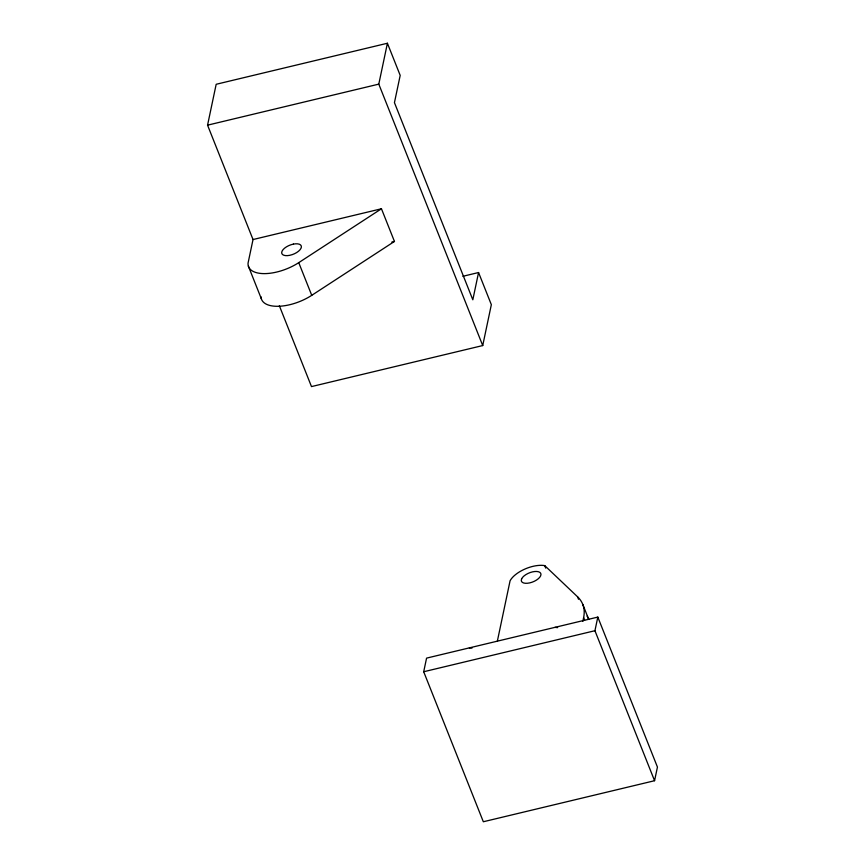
<?xml version="1.0" encoding="UTF-8"?>
<svg xmlns="http://www.w3.org/2000/svg" width="865" height="865" viewBox="0 0 865 865"><rect width="100%" height="100%" fill="white"/><g stroke="black" fill="none" stroke-linecap="round" stroke-linejoin="round"><path stroke-width="1.3" d="M261.035 296.814A34.449 16.057 -21.7 0 0 278.552 306.286A34.449 16.057 -21.7 0 0 311.746 295.333L394.451 241.443L381.454 208.768L298.749 262.646A34.449 16.057 -21.7 0 1 264.679 273.621A34.449 16.057 -21.7 0 1 248.06 263.09L253.023 239.54L207.557 125.166L216.174 84.283L387.412 43.25L400.192 75.396L394.44 102.643L472.82 299.787L478.561 272.529L462.872 276.292M279.363 305.788L311.486 386.59L482.724 345.557L378.794 84.132L387.412 43.25M482.724 345.557L491.342 304.675L478.561 272.529M423.699 671.748L426.575 658.124L597.812 617.091L657.443 767.082L654.567 780.717L483.33 821.75L423.699 671.748L594.936 630.715L597.812 617.091M497.299 641.419L510.069 580.804A22.609 10.531 -21.7 0 1 544.734 565.613L577.528 596.764L578.523 599.261M582.826 621.351L583.615 617.588A91.603 42.688 -21.7 0 0 577.528 596.764M207.557 125.166L378.794 84.132M253.023 239.54L381.454 208.768M391.823 242.07L394.451 241.443M555.006 627.352L557.601 627.622M469.381 647.863L471.976 648.145M594.936 630.715L654.567 780.717M582.783 604.408L588.741 619.405A91.603 42.688 -21.7 0 0 587.097 616.14M583.615 617.588L584.61 620.086M544.734 565.613L545.718 568.11M298.749 262.646L311.746 295.333M248.363 266.117L261.349 298.793M521.649 578.815L521.271 580.264A10.423 4.855 -21.7 0 0 529.672 582.902A10.423 4.855 -21.7 0 0 540.593 575.949L540.971 574.501A10.423 4.855 -21.7 0 0 532.57 571.862A10.423 4.855 -21.7 0 0 521.649 578.815M293.419 244.103L290.856 244.795A10.423 4.855 -21.7 0 0 281.698 252.364A10.423 4.855 -21.7 0 0 289.634 255.337L292.197 254.645A10.423 4.855 -21.7 0 0 301.366 247.087A10.423 4.855 -21.7 0 0 293.419 244.103"/></g></svg>
